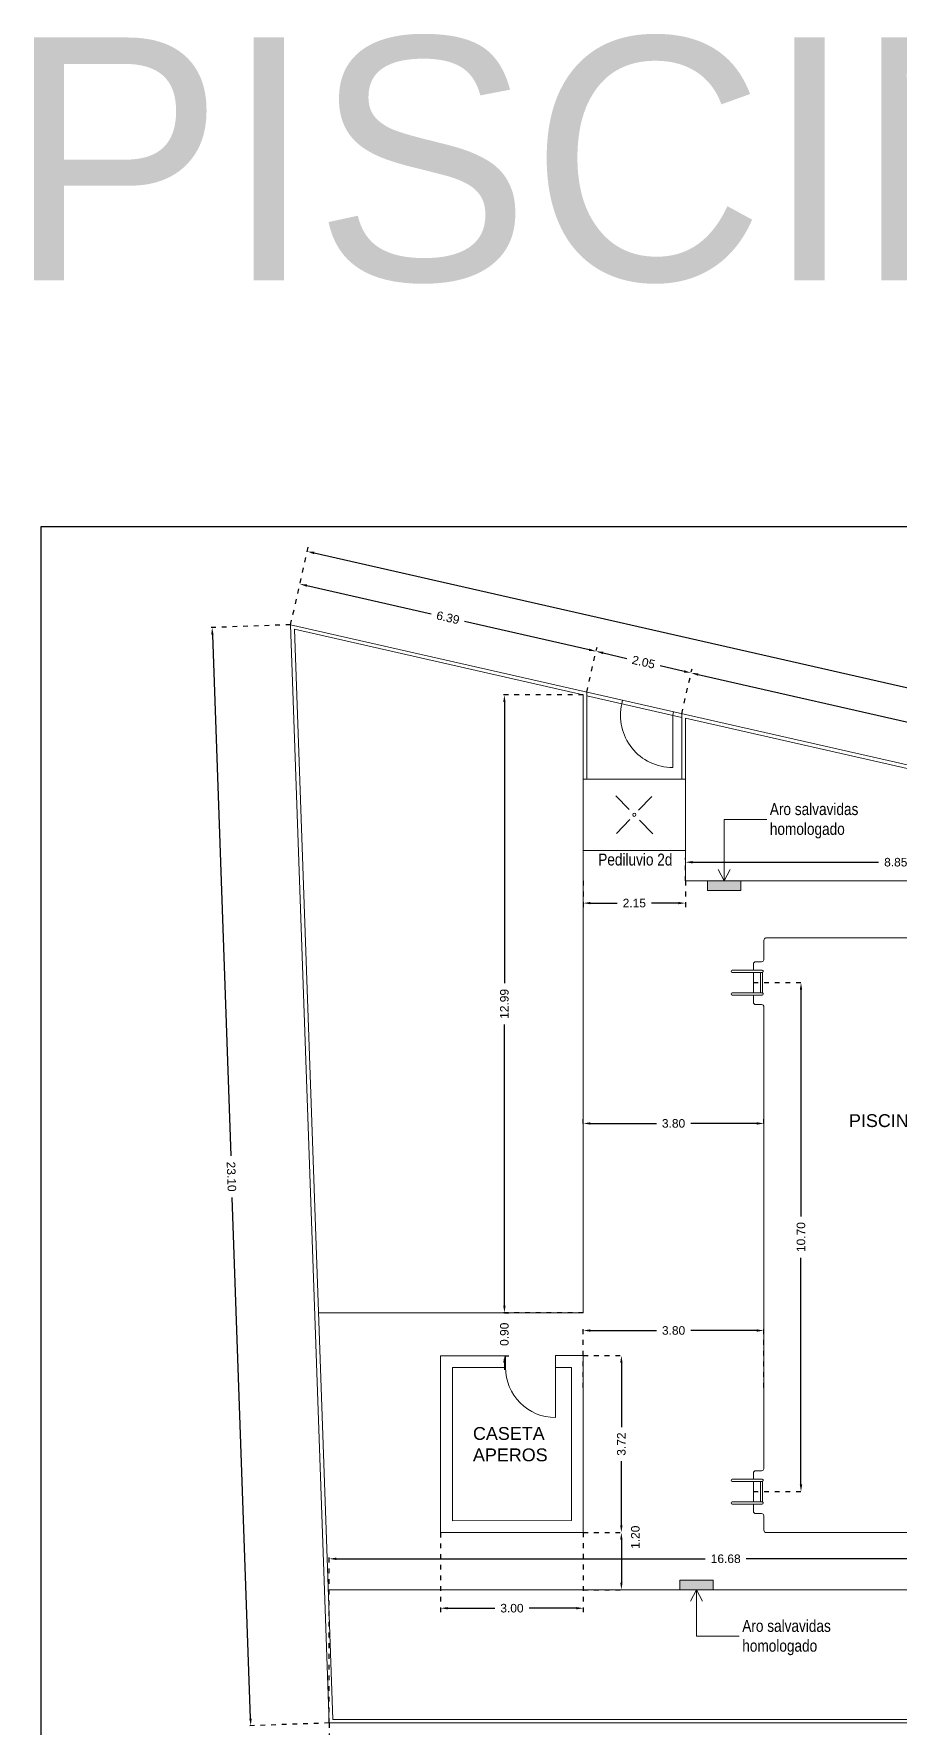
# Model space of a CAD drawing. Header units: millimetres. Extents: x 441156 to 441876, y 4514765 to 4515211.
# Drawn here: x 441190.47 to 441208.68, y 4514782.81 to 4514818.4 of the extents above; entities that cross this region are included whole.
import ezdxf
from ezdxf.enums import TextEntityAlignment as Align

# ---------------------------------------------------------------- set-up
doc = ezdxf.new("R2010")
doc.units = ezdxf.units.MM
doc.linetypes.add('CONTINUA', pattern=[0])
doc.linetypes.add('PUNTOS2', pattern=[0.125, 0, -0.125])
doc.layers.add('01_cartela', color=6, linetype='Continuous', plot=False)
for name, color, linetype in [('01_cotas', 254, 'Continuous'), ('01_texto cartela', 5, 'Continuous'), ('01_textos', 7, 'Continuous')]:
    doc.layers.add(name, color=color, linetype=linetype)
for name, color, linetype, lineweight in [('01_varios', 4, 'Continuous', 0), ('A-DETL-GENF', 7, 'Continuous', 9), ('A-DETL-THIN', 7, 'Continuous', 9), ('G-ANNO-TEXT', 7, 'Continuous', 9)]:
    doc.layers.add(name, color=color, linetype=linetype, lineweight=lineweight)
doc.styles.add('Arial Narrow', font='ARIALN.TTF', dxfattribs={"height": 0.25})
doc.styles.add('Century Gothic_6', font='', dxfattribs={"height": 11})
doc.styles.add('Estilo1', font='swissel.ttf')
doc.styles.add('NIEVES2', font='sanss___.ttf')
doc.styles.add('ROMANS', font='romans')
doc.styles.get('Century Gothic_6').set_extended_font_data('Century Gothic')
doc.dimstyles.new('DECIMAL-50', dxfattribs={"dimtxt": 0.08, "dimasz": 0.15, "dimexe": 0.09, "dimexo": 0, "dimgap": 0.09, "dimtad": 0, "dimzin": 0, "dimdsep": 46, "dimtxsty": 'ROMANS', "dimcen": 0.09, "dimclrt": 6, "dimadec": 0, "dimazin": 0, "dimtfac": 1.38, "dimtix": 1, "dimtofl": 0, "dimtmove": 2, "dimatfit": 3, "dimldrblk": 'OBLIQUE', "dimfxl": 1, "dimtolj": 1, "dimtzin": 0, "dimarcsym": 0})

# ---------------------------------------------------------------- blocks, each defined once
blk = doc.blocks.new('*D161')
at = {"layer": '01_cotas', "color": 0, "linetype": 'PUNTOS2', "lineweight": -2, "transparency": 16777216}
for p, q in [((441195.873, 4514805.981), (441196.244, 4514807.611)), ((441227.765, 4514798.738), (441228.135, 4514800.367))]:
    blk.add_line(p, q, dxfattribs=at)
at = {"layer": '01_cotas', "color": 0, "lineweight": -2, "transparency": 16777216}
for p, q in [((441196.37, 4514807.49), (441211.74, 4514803.999)), ((441227.969, 4514800.313), (441212.6, 4514803.804))]:
    blk.add_line(p, q, dxfattribs=at)
at = {"layer": '01_cotas', "color": 0, "transparency": 16777216}
for points in [[(441196.375, 4514807.514), (441196.364, 4514807.465), (441196.224, 4514807.523)], [(441227.975, 4514800.337), (441227.964, 4514800.288), (441228.116, 4514800.28)]]:
    blk.add_solid(points, dxfattribs=at)
at = {"layer": '01_cotas', "color": 7, "transparency": 16777216, "insert": (441212.17, 4514803.901), "char_height": 0.18, "attachment_point": 5, "rotation": 347.2041, "style": 'Estilo1'}
blk.add_mtext('\\A1;32.70', dxfattribs=at)
blk = doc.blocks.new('*D163')
at = {"layer": '01_cotas', "color": 0, "linetype": 'PUNTOS2', "lineweight": -2, "transparency": 16777216}
for p, q in [((441195.873, 4514805.981), (441194.132, 4514805.92)), ((441196.687, 4514782.895), (441194.945, 4514782.833))]:
    blk.add_line(p, q, dxfattribs=at)
at = {"layer": '01_cotas', "color": 0, "lineweight": -2, "transparency": 16777216}
for p, q in [((441194.227, 4514805.773), (441194.613, 4514794.82)), ((441195.03, 4514782.986), (441194.644, 4514793.939))]:
    blk.add_line(p, q, dxfattribs=at)
at = {"layer": '01_cotas', "color": 0, "transparency": 16777216}
for points in [[(441194.252, 4514805.774), (441194.202, 4514805.772), (441194.222, 4514805.923)], [(441195.055, 4514782.987), (441195.005, 4514782.985), (441195.035, 4514782.836)]]:
    blk.add_solid(points, dxfattribs=at)
at = {"layer": '01_cotas', "color": 7, "transparency": 16777216, "insert": (441194.628, 4514794.38), "char_height": 0.18, "attachment_point": 5, "rotation": 272.018, "style": 'Estilo1'}
blk.add_mtext('\\A1;23.10', dxfattribs=at)
blk = doc.blocks.new('*D164')
at = {"layer": '01_cotas', "color": 0, "linetype": 'PUNTOS2', "lineweight": -2, "transparency": 16777216}
for p, q in [((441202.03, 4514804.506), (441200.281, 4514804.506)), ((441202.03, 4514791.517), (441200.281, 4514791.517))]:
    blk.add_line(p, q, dxfattribs=at)
at = {"layer": '01_cotas', "color": 0, "lineweight": -2, "transparency": 16777216}
for p, q in [((441200.371, 4514804.356), (441200.371, 4514798.446)), ((441200.371, 4514791.667), (441200.371, 4514797.577))]:
    blk.add_line(p, q, dxfattribs=at)
at = {"layer": '01_cotas', "color": 0, "transparency": 16777216}
for points in [[(441200.346, 4514804.356), (441200.396, 4514804.356), (441200.371, 4514804.506)], [(441200.346, 4514791.667), (441200.396, 4514791.667), (441200.371, 4514791.517)]]:
    blk.add_solid(points, dxfattribs=at)
at = {"layer": '01_cotas', "color": 7, "transparency": 16777216, "insert": (441200.371, 4514798.011), "char_height": 0.18, "attachment_point": 5, "rotation": 90, "style": 'Estilo1'}
blk.add_mtext('\\A1;12.99', dxfattribs=at)
blk = doc.blocks.new('*D166')
at = {"layer": '01_cotas', "color": 0, "linetype": 'PUNTOS2', "lineweight": -2, "transparency": 16777216}
for p, q in [((441202.03, 4514795.498), (441202.03, 4514795.588)), ((441205.83, 4514795.498), (441205.83, 4514795.588))]:
    blk.add_line(p, q, dxfattribs=at)
at = {"layer": '01_cotas', "color": 0, "lineweight": -2, "transparency": 16777216}
for p, q in [((441202.18, 4514795.498), (441203.57, 4514795.498)), ((441205.68, 4514795.498), (441204.29, 4514795.498))]:
    blk.add_line(p, q, dxfattribs=at)
at = {"layer": '01_cotas', "color": 0, "transparency": 16777216}
for points in [[(441202.18, 4514795.523), (441202.18, 4514795.473), (441202.03, 4514795.498)], [(441205.68, 4514795.523), (441205.68, 4514795.473), (441205.83, 4514795.498)]]:
    blk.add_solid(points, dxfattribs=at)
at = {"layer": '01_cotas', "color": 7, "transparency": 16777216, "insert": (441203.93, 4514795.498), "char_height": 0.18, "attachment_point": 5, "style": 'Estilo1'}
blk.add_mtext('\\A1;3.80', dxfattribs=at)
blk = doc.blocks.new('*D187')
at = {"layer": '01_cotas', "color": 0, "linetype": 'PUNTOS2', "lineweight": -2, "transparency": 16777216}
for p, q in [((441196.687, 4514782.895), (441196.687, 4514786.436)), ((441213.366, 4514782.97), (441213.366, 4514786.436))]:
    blk.add_line(p, q, dxfattribs=at)
at = {"layer": '01_cotas', "color": 0, "lineweight": -2, "transparency": 16777216}
for p, q in [((441196.837, 4514786.346), (441204.592, 4514786.346)), ((441213.216, 4514786.346), (441205.461, 4514786.346))]:
    blk.add_line(p, q, dxfattribs=at)
at = {"layer": '01_cotas', "color": 0, "transparency": 16777216}
for points in [[(441196.837, 4514786.371), (441196.837, 4514786.321), (441196.687, 4514786.346)], [(441213.216, 4514786.371), (441213.216, 4514786.321), (441213.366, 4514786.346)]]:
    blk.add_solid(points, dxfattribs=at)
at = {"layer": '01_cotas', "color": 7, "transparency": 16777216, "insert": (441205.027, 4514786.346), "char_height": 0.18, "attachment_point": 5, "style": 'Estilo1'}
blk.add_mtext('\\A1;16.68', dxfattribs=at)
blk = doc.blocks.new('*D188')
at = {"layer": '01_cotas', "color": 0, "linetype": 'PUNTOS2', "lineweight": -2, "transparency": 16777216}
for p, q in [((441202.031, 4514786.898), (441202.922, 4514786.898)), ((441202.031, 4514785.697), (441202.922, 4514785.697))]:
    blk.add_line(p, q, dxfattribs=at)
at = {"layer": '01_cotas', "color": 0, "lineweight": -2, "transparency": 16777216}
blk.add_line((441202.832, 4514786.748), (441202.832, 4514785.847), dxfattribs=at)
at = {"layer": '01_cotas', "color": 0, "transparency": 16777216}
for points in [[(441202.807, 4514786.748), (441202.857, 4514786.748), (441202.832, 4514786.898)], [(441202.807, 4514785.847), (441202.857, 4514785.847), (441202.832, 4514785.697)]]:
    blk.add_solid(points, dxfattribs=at)
at = {"layer": '01_cotas', "color": 7, "transparency": 16777216, "insert": (441203.127, 4514786.799), "char_height": 0.18, "attachment_point": 5, "rotation": 90, "style": 'Estilo1'}
blk.add_mtext('\\A1;1.20', dxfattribs=at)
blk = doc.blocks.new('*D189')
at = {"layer": '01_cotas', "color": 0, "linetype": 'PUNTOS2', "lineweight": -2, "transparency": 16777216}
for p, q in [((441202.03, 4514790.617), (441202.922, 4514790.617)), ((441202.031, 4514786.898), (441202.922, 4514786.898))]:
    blk.add_line(p, q, dxfattribs=at)
at = {"layer": '01_cotas', "color": 0, "lineweight": -2, "transparency": 16777216}
for p, q in [((441202.832, 4514790.467), (441202.832, 4514789.116)), ((441202.832, 4514787.048), (441202.832, 4514788.399))]:
    blk.add_line(p, q, dxfattribs=at)
at = {"layer": '01_cotas', "color": 0, "transparency": 16777216}
for points in [[(441202.807, 4514790.467), (441202.857, 4514790.467), (441202.832, 4514790.617)], [(441202.807, 4514787.048), (441202.857, 4514787.048), (441202.832, 4514786.898)]]:
    blk.add_solid(points, dxfattribs=at)
at = {"layer": '01_cotas', "color": 7, "transparency": 16777216, "insert": (441202.832, 4514788.757), "char_height": 0.18, "attachment_point": 5, "rotation": 90, "style": 'Estilo1'}
blk.add_mtext('\\A1;3.72', dxfattribs=at)
blk = doc.blocks.new('*D190')
at = {"layer": '01_cotas', "color": 0, "linetype": 'PUNTOS2', "lineweight": -2, "transparency": 16777216}
for p, q in [((441202.03, 4514789.946), (441202.03, 4514791.235)), ((441205.83, 4514789.946), (441205.83, 4514791.235))]:
    blk.add_line(p, q, dxfattribs=at)
at = {"layer": '01_cotas', "color": 0, "lineweight": -2, "transparency": 16777216}
for p, q in [((441202.18, 4514791.145), (441203.57, 4514791.145)), ((441205.68, 4514791.145), (441204.29, 4514791.145))]:
    blk.add_line(p, q, dxfattribs=at)
at = {"layer": '01_cotas', "color": 0, "transparency": 16777216}
for points in [[(441202.18, 4514791.17), (441202.18, 4514791.12), (441202.03, 4514791.145)], [(441205.68, 4514791.17), (441205.68, 4514791.12), (441205.83, 4514791.145)]]:
    blk.add_solid(points, dxfattribs=at)
at = {"layer": '01_cotas', "color": 7, "transparency": 16777216, "insert": (441203.93, 4514791.145), "char_height": 0.18, "attachment_point": 5, "style": 'Estilo1'}
blk.add_mtext('\\A1;3.80', dxfattribs=at)
blk = doc.blocks.new('*D198')
at = {"layer": '01_cotas', "color": 0, "linetype": 'PUNTOS2', "lineweight": -2, "transparency": 16777216}
for p, q in [((441205.611, 4514798.459), (441206.701, 4514798.459)), ((441205.611, 4514787.759), (441206.701, 4514787.759))]:
    blk.add_line(p, q, dxfattribs=at)
at = {"layer": '01_cotas', "color": 0, "lineweight": -2, "transparency": 16777216}
for p, q in [((441206.611, 4514798.309), (441206.611, 4514793.543)), ((441206.611, 4514787.909), (441206.611, 4514792.675))]:
    blk.add_line(p, q, dxfattribs=at)
at = {"layer": '01_cotas', "color": 0, "transparency": 16777216}
for points in [[(441206.586, 4514798.309), (441206.636, 4514798.309), (441206.611, 4514798.459)], [(441206.586, 4514787.909), (441206.636, 4514787.909), (441206.611, 4514787.759)]]:
    blk.add_solid(points, dxfattribs=at)
at = {"layer": '01_cotas', "color": 7, "transparency": 16777216, "insert": (441206.611, 4514793.109), "char_height": 0.18, "attachment_point": 5, "rotation": 90, "style": 'Estilo1'}
blk.add_mtext('\\A1;10.70', dxfattribs=at)
blk = doc.blocks.new('*D200')
at = {"layer": '01_cotas', "color": 0, "linetype": 'PUNTOS2', "lineweight": -2, "transparency": 16777216}
for p, q in [((441199.03, 4514786.896), (441199.03, 4514785.217)), ((441202.031, 4514786.898), (441202.031, 4514785.217))]:
    blk.add_line(p, q, dxfattribs=at)
at = {"layer": '01_cotas', "color": 0, "lineweight": -2, "transparency": 16777216}
for p, q in [((441199.18, 4514785.307), (441200.17, 4514785.307)), ((441201.881, 4514785.307), (441200.891, 4514785.307))]:
    blk.add_line(p, q, dxfattribs=at)
at = {"layer": '01_cotas', "color": 0, "transparency": 16777216}
for points in [[(441199.18, 4514785.332), (441199.18, 4514785.282), (441199.03, 4514785.307)], [(441201.881, 4514785.332), (441201.881, 4514785.282), (441202.031, 4514785.307)]]:
    blk.add_solid(points, dxfattribs=at)
at = {"layer": '01_cotas', "color": 7, "transparency": 16777216, "insert": (441200.53, 4514785.307), "char_height": 0.18, "attachment_point": 5, "style": 'Estilo1'}
blk.add_mtext('\\A1;3.00', dxfattribs=at)
blk = doc.blocks.new('*D201')
at = {"layer": '01_cotas', "color": 0, "lineweight": -2, "transparency": 16777216}
for p, q in [((441200.371, 4514791.667), (441200.371, 4514791.817)), ((441200.371, 4514790.466), (441200.371, 4514790.316))]:
    blk.add_line(p, q, dxfattribs=at)
at = {"layer": '01_cotas', "color": 0, "linetype": 'PUNTOS2', "lineweight": -2, "transparency": 16777216}
for p, q in [((441200.371, 4514791.517), (441200.461, 4514791.517)), ((441200.371, 4514790.616), (441200.461, 4514790.616))]:
    blk.add_line(p, q, dxfattribs=at)
at = {"layer": '01_cotas', "color": 0, "transparency": 16777216}
for points in [[(441200.346, 4514791.667), (441200.396, 4514791.667), (441200.371, 4514791.517)], [(441200.346, 4514790.466), (441200.396, 4514790.466), (441200.371, 4514790.616)]]:
    blk.add_solid(points, dxfattribs=at)
at = {"layer": '01_cotas', "color": 7, "transparency": 16777216, "insert": (441200.371, 4514791.066), "char_height": 0.18, "attachment_point": 5, "rotation": 90, "style": 'Estilo1'}
blk.add_mtext('\\A1;0.90', dxfattribs=at)
blk = doc.blocks.new('*D204')
at = {"layer": '01_cotas', "color": 0, "linetype": 'PUNTOS2', "lineweight": -2, "transparency": 16777216}
for p, q in [((441196.687, 4514782.895), (441196.687, 4514780.158)), ((441227.765, 4514782.832), (441227.765, 4514780.158))]:
    blk.add_line(p, q, dxfattribs=at)
at = {"layer": '01_cotas', "color": 0, "lineweight": -2, "transparency": 16777216}
for p, q in [((441196.837, 4514780.248), (441211.785, 4514780.248)), ((441227.615, 4514780.248), (441212.667, 4514780.248))]:
    blk.add_line(p, q, dxfattribs=at)
at = {"layer": '01_cotas', "color": 0, "transparency": 16777216}
for points in [[(441196.837, 4514780.273), (441196.837, 4514780.223), (441196.687, 4514780.248)], [(441227.615, 4514780.273), (441227.615, 4514780.223), (441227.765, 4514780.248)]]:
    blk.add_solid(points, dxfattribs=at)
at = {"layer": '01_cotas', "color": 7, "transparency": 16777216, "insert": (441212.226, 4514780.248), "char_height": 0.18, "attachment_point": 5, "style": 'Estilo1'}
blk.add_mtext('\\A1;31.08', dxfattribs=at)
blk = doc.blocks.new('*D205')
at = {"layer": '01_cotas', "color": 0, "linetype": 'PUNTOS2', "lineweight": -2, "transparency": 16777216}
for p, q in [((441195.873, 4514805.981), (441196.088, 4514806.926)), ((441202.105, 4514804.566), (441202.32, 4514805.51))]:
    blk.add_line(p, q, dxfattribs=at)
at = {"layer": '01_cotas', "color": 0, "lineweight": -2, "transparency": 16777216}
for p, q in [((441196.214, 4514806.805), (441198.833, 4514806.21)), ((441202.154, 4514805.456), (441199.535, 4514806.05))]:
    blk.add_line(p, q, dxfattribs=at)
at = {"layer": '01_cotas', "color": 0, "transparency": 16777216}
for points in [[(441196.22, 4514806.829), (441196.209, 4514806.78), (441196.068, 4514806.838)], [(441202.159, 4514805.48), (441202.148, 4514805.431), (441202.3, 4514805.423)]]:
    blk.add_solid(points, dxfattribs=at)
at = {"layer": '01_cotas', "color": 7, "transparency": 16777216, "insert": (441199.184, 4514806.13), "char_height": 0.18, "attachment_point": 5, "rotation": 347.2041, "style": 'Estilo1'}
blk.add_mtext('\\A1;6.39', dxfattribs=at)
blk = doc.blocks.new('*D206')
at = {"layer": '01_cotas', "color": 0, "linetype": 'PUNTOS2', "lineweight": -2, "transparency": 16777216}
for p, q in [((441202.105, 4514804.566), (441202.32, 4514805.51)), ((441204.104, 4514804.112), (441204.319, 4514805.056))]:
    blk.add_line(p, q, dxfattribs=at)
at = {"layer": '01_cotas', "color": 0, "lineweight": -2, "transparency": 16777216}
for p, q in [((441202.446, 4514805.389), (441202.948, 4514805.275)), ((441204.153, 4514805.002), (441203.651, 4514805.116))]:
    blk.add_line(p, q, dxfattribs=at)
at = {"layer": '01_cotas', "color": 0, "transparency": 16777216}
for points in [[(441202.452, 4514805.414), (441202.441, 4514805.365), (441202.3, 4514805.423)], [(441204.158, 4514805.026), (441204.147, 4514804.977), (441204.299, 4514804.969)]]:
    blk.add_solid(points, dxfattribs=at)
at = {"layer": '01_cotas', "color": 7, "transparency": 16777216, "insert": (441203.299, 4514805.196), "char_height": 0.18, "attachment_point": 5, "rotation": 347.2041, "style": 'Estilo1'}
blk.add_mtext('\\A1;2.05', dxfattribs=at)
blk = doc.blocks.new('*D207')
at = {"layer": '01_cotas', "color": 0, "linetype": 'PUNTOS2', "lineweight": -2, "transparency": 16777216}
for p, q in [((441204.104, 4514804.112), (441204.319, 4514805.056)), ((441227.765, 4514798.738), (441227.98, 4514799.682))]:
    blk.add_line(p, q, dxfattribs=at)
at = {"layer": '01_cotas', "color": 0, "lineweight": -2, "transparency": 16777216}
for p, q in [((441204.445, 4514804.935), (441215.698, 4514802.38)), ((441227.814, 4514799.628), (441216.561, 4514802.184))]:
    blk.add_line(p, q, dxfattribs=at)
at = {"layer": '01_cotas', "color": 0, "transparency": 16777216}
for points in [[(441204.451, 4514804.96), (441204.44, 4514804.911), (441204.299, 4514804.969)], [(441227.819, 4514799.652), (441227.808, 4514799.604), (441227.96, 4514799.595)]]:
    blk.add_solid(points, dxfattribs=at)
at = {"layer": '01_cotas', "color": 7, "transparency": 16777216, "insert": (441216.129, 4514802.282), "char_height": 0.18, "attachment_point": 5, "rotation": 347.2041, "style": 'Estilo1'}
blk.add_mtext('\\A1;24.26', dxfattribs=at)
blk = doc.blocks.new('*D209')
at = {"layer": '01_cotas', "color": 0, "linetype": 'PUNTOS2', "lineweight": -2, "transparency": 16777216}
for p, q in [((441204.179, 4514800.597), (441204.179, 4514801.079)), ((441213.03, 4514800.597), (441213.03, 4514801.079))]:
    blk.add_line(p, q, dxfattribs=at)
at = {"layer": '01_cotas', "color": 0, "lineweight": -2, "transparency": 16777216}
for p, q in [((441204.329, 4514800.989), (441208.245, 4514800.989)), ((441212.88, 4514800.989), (441208.965, 4514800.989))]:
    blk.add_line(p, q, dxfattribs=at)
at = {"layer": '01_cotas', "color": 0, "transparency": 16777216}
for points in [[(441204.329, 4514801.014), (441204.329, 4514800.964), (441204.179, 4514800.989)], [(441212.88, 4514801.014), (441212.88, 4514800.964), (441213.03, 4514800.989)]]:
    blk.add_solid(points, dxfattribs=at)
at = {"layer": '01_cotas', "color": 7, "transparency": 16777216, "insert": (441208.605, 4514800.989), "char_height": 0.18, "attachment_point": 5, "rotation": 360, "style": 'Estilo1'}
blk.add_mtext('\\A1;8.85', dxfattribs=at)
blk = doc.blocks.new('*D210')
at = {"layer": '01_cotas', "color": 0, "linetype": 'PUNTOS2', "lineweight": -2, "transparency": 16777216}
for p, q in [((441202.03, 4514800.597), (441202.03, 4514800.04)), ((441204.179, 4514800.597), (441204.179, 4514800.04))]:
    blk.add_line(p, q, dxfattribs=at)
at = {"layer": '01_cotas', "color": 0, "lineweight": -2, "transparency": 16777216}
for p, q in [((441202.18, 4514800.13), (441202.744, 4514800.13)), ((441204.029, 4514800.13), (441203.465, 4514800.13))]:
    blk.add_line(p, q, dxfattribs=at)
at = {"layer": '01_cotas', "color": 0, "transparency": 16777216}
for points in [[(441202.18, 4514800.155), (441202.18, 4514800.105), (441202.03, 4514800.13)], [(441204.029, 4514800.155), (441204.029, 4514800.105), (441204.179, 4514800.13)]]:
    blk.add_solid(points, dxfattribs=at)
at = {"layer": '01_cotas', "color": 7, "transparency": 16777216, "insert": (441203.105, 4514800.13), "char_height": 0.18, "attachment_point": 5, "style": 'Estilo1'}
blk.add_mtext('\\A1;2.15', dxfattribs=at)

msp = doc.modelspace()

# ---------------------------------------------------------------- hatches: boundary and pattern name
at = {"layer": 'A-DETL-GENF', "true_color": 0xff0000}
for points in [[(441204.64468994, 4514800.39555265), (441205.34468994, 4514800.39555265), (441205.34468994, 4514800.59555265), (441204.64468994, 4514800.59555265)], [(441204.06469472, 4514785.69570487), (441204.76469472, 4514785.69570487), (441204.76469472, 4514785.89570487), (441204.06469472, 4514785.89570487)]]:
    msp.add_hatch(color=1, dxfattribs=at).paths.add_polyline_path(points)

# ---------------------------------------------------------------- linework, layer by layer
at = {"layer": '01_cartela', "color": 3}
msp.add_lwpolyline([(441190.61999953, 4514808.04048877), (441190.61999953, 4514764.97044075), (441251.89597565, 4514764.97044075), (441251.89597565, 4514808.04048877)], close=True, dxfattribs=at)
at = {"layer": '01_varios', "linetype": 'CONTINUA'}
for p, q in [((441195.87346847, 4514805.9810543, -0.00000034), (441227.76534854, 4514798.73779337, 0.00000131)), ((441195.87346847, 4514805.9810543, 0.00000053), (441196.68693037, 4514782.8946229, 0.00000053)), ((441195.95185225, 4514805.88634179, -0.00000053), (441202.0302151, 4514804.50582837, -0.00001261)), ((441195.95185225, 4514805.88634179, 0.00000053), (441196.75933425, 4514782.9696229, 0.00000053)), ((441202.0302151, 4514804.50582837, 0.00000131), (441202.0302151, 4514791.51659119, 0.00000131)), ((441202.1052151, 4514804.56570448, 0.00000131), (441202.1052151, 4514802.73638152, 0.00000131)), ((441202.1052151, 4514804.48879443, -0.00001276), (441204.10422294, 4514804.0347812, -0.00001674)), ((441202.85604517, 4514804.3951824, -0.00015784), (441202.83943298, 4514804.32203938, -0.00001439)), ((441203.91211468, 4514804.07841266, -0.00001439), (441203.91211468, 4514802.97841266, -0.00001439)), ((441203.92872688, 4514804.15155571, -0.00015784), (441203.91211469, 4514804.07841269, -0.00001439)), ((441204.10422294, 4514802.73638152, 0.00000219), (441204.10422294, 4514804.11169125, 0.00000219)), ((441204.17922294, 4514804.01774726, -0.00001519), (441219.21534854, 4514800.60275319, 0.00000131)), ((441204.17922294, 4514804.01774726, 0.00000219), (441204.17922294, 4514800.59659103, 0.00000219)), ((441202.10422294, 4514802.73638152, 0.00000219), (441202.10422294, 4514803.96334965, 0.00000219)), ((441202.1052151, 4514802.73638152, 0.00000131), (441202.0302151, 4514802.73638152, 0.00000219)), ((441204.17922294, 4514802.73638152, 0.00000219), (441202.0302151, 4514802.73638152, 0.00000219)), ((441202.99727506, 4514802.09763139, 0.00000219), (441202.71658054, 4514802.38826876, 0.00000219)), ((441203.47627667, 4514802.37110059, 0.00000219), (441203.19575212, 4514802.08063922, 0.00000219)), ((441203.00752246, 4514801.88574203, 0.00000219), (441202.72699791, 4514801.59528066, 0.00000219)), ((441203.49462192, 4514801.58266735, 0.00000219), (441203.2139274, 4514801.87330472, 0.00000219)), ((441204.17922294, 4514801.23638152, 0.00000219), (441202.0302151, 4514801.23638152, 0.00000219)), ((441204.17922294, 4514800.59659103, 0.00000131), (441213.0302151, 4514800.59659103, 0.00000131)), ((441211.7802151, 4514799.39659103, 0.00000131), (441205.8702151, 4514799.39659104, 0.00000131)), ((441205.8302151, 4514799.34760124, 0.00000131), (441205.8302151, 4514798.94009626, 0.00000131)), ((441205.16578756, 4514798.67173585, 0.00000131), (441205.79078754, 4514798.67159962, 0.00000131)), ((441205.16579845, 4514798.72173585, 0.00000131), (441205.79079844, 4514798.72159962, 0.00000131)), ((441205.61078755, 4514798.67163886, 0.00000131), (441205.61069491, 4514798.24663887, 0.00000131)), ((441205.76057348, 4514798.67160621, 0.00000131), (441205.61078755, 4514798.67163886, 0.00000131)), ((441205.61082569, 4514798.84663885, 0.00000131), (441205.61079844, 4514798.72163886, 0.00000131)), ((441205.61079844, 4514798.72163886, 0.00000131), (441205.79079844, 4514798.72159962, 0.00000131)), ((441205.78062923, 4514798.89660184, 0.00000131), (441205.66083659, 4514798.89662795, 0.00000131)), ((441205.76048085, 4514798.24660622, 0.00000131), (441205.76057348, 4514798.67160621, 0.00000131)), ((441205.76057348, 4514798.67160621, 0.00000131), (441205.76048085, 4514798.24660622, 0.00000131)), ((441205.80310123, 4514798.67159694, 0.00000131), (441205.76057348, 4514798.67160621, 0.00000131)), ((441205.80310194, 4514798.6748398, 0.00000131), (441205.80300789, 4514798.24335409, 0.00000131)), ((441205.8030086, 4514798.24659695, 0.00000131), (441205.80310123, 4514798.67159694, 0.00000131)), ((441205.16568402, 4514798.19673586, 0.00000131), (441205.79068401, 4514798.19659963, 0.00000131)), ((441205.16569492, 4514798.24673586, 0.00000131), (441205.79069491, 4514798.24659963, 0.00000131)), ((441205.61068401, 4514798.19663887, 0.00000131), (441205.61065132, 4514798.04663887, 0.00000131)), ((441205.79068401, 4514798.19659963, 0.00000131), (441205.61068401, 4514798.19663887, 0.00000131)), ((441205.61069491, 4514798.24663887, 0.00000131), (441205.76048085, 4514798.24660622, 0.00000131)), ((441205.66064042, 4514797.99662798, 0.00000131), (441205.7802151, 4514797.99660191, 0.00000131)), ((441205.76048085, 4514798.24660622, 0.00000131), (441205.8030086, 4514798.24659695, 0.00000131)), ((441205.8302151, 4514797.94660191, 0.00000131), (441205.8302151, 4514788.23953895, 0.00000131)), ((441202.0302151, 4514791.51659119, 0.00000131), (441196.45822793, 4514791.5151618, 0.00000131)), ((441200.39452271, 4514790.61617155, 0.00000131), (441199.02926101, 4514790.61582132, 0.00000131)), ((441199.0302153, 4514786.89582144, 0.00000131), (441199.02926101, 4514790.61582132, 0.00000131)), ((441200.39452271, 4514790.36652702, 0.00000131), (441200.39452271, 4514790.61652702, 0.00000131)), ((441201.44452271, 4514790.61652702, 0.00000131), (441202.0313406, 4514790.61652702, 0.00000131)), ((441201.44452271, 4514790.36652702, 0.00000131), (441201.44452271, 4514790.61652702, 0.00000131)), ((441202.03063466, 4514786.89788905, 0.00000131), (441202.02968069, 4514790.61659102, 0.00000131)), ((441200.39452277, 4514790.36617155, 0.00000131), (441199.27932513, 4514790.36588546, 0.00000131)), ((441199.28015113, 4514787.14599373, 0.00000131), (441199.27932513, 4514790.36588546, 0.00000131)), ((441201.44452271, 4514790.36652702, 0.00000131), (441201.7802151, 4514790.36652702, 0.00000131)), ((441201.44452271, 4514790.36652702, 0.00000131), (441201.44479207, 4514789.31652705, 0.00000131)), ((441201.7802151, 4514790.36652702, 0.00000131), (441201.44452273, 4514790.3664409, 0.00000131)), ((441201.7802151, 4514790.36652702, 0.00000131), (441201.78021509, 4514787.14771654, 0.00000131)), ((441205.16587474, 4514788.02173558, 0.00000131), (441205.79087472, 4514788.02159935, 0.00000131)), ((441205.61090197, 4514788.14663858, 0.00000131), (441205.61087473, 4514788.02163859, 0.00000131)), ((441205.61087473, 4514788.02163859, 0.00000131), (441205.79087472, 4514788.02159935, 0.00000131)), ((441205.78070552, 4514788.19660157, 0.00000131), (441205.66091287, 4514788.19662768, 0.00000131)), ((441205.16586384, 4514787.97173558, 0.00000131), (441205.79086383, 4514787.97159935, 0.00000131)), ((441205.61086383, 4514787.97163859, 0.00000131), (441205.6107712, 4514787.5466386, 0.00000131)), ((441205.76064977, 4514787.97160594, 0.00000131), (441205.61086383, 4514787.97163859, 0.00000131)), ((441205.76055713, 4514787.54660595, 0.00000131), (441205.76064977, 4514787.97160594, 0.00000131)), ((441205.80317752, 4514787.97159667, 0.00000131), (441205.76064977, 4514787.97160594, 0.00000131)), ((441205.80317822, 4514787.97483953, 0.00000131), (441205.80308418, 4514787.54335382, 0.00000131)), ((441205.16576031, 4514787.49673559, 0.00000131), (441205.79076029, 4514787.49659936, 0.00000131)), ((441205.16577121, 4514787.54673559, 0.00000131), (441205.79077119, 4514787.54659936, 0.00000131)), ((441205.6107603, 4514787.4966386, 0.00000131), (441205.6107276, 4514787.3466386, 0.00000131)), ((441205.79076029, 4514787.49659936, 0.00000131), (441205.6107603, 4514787.4966386, 0.00000131)), ((441205.6107712, 4514787.5466386, 0.00000131), (441205.76055713, 4514787.54660595, 0.00000131)), ((441205.6607167, 4514787.2966277, 0.00000131), (441205.78029138, 4514787.29660164, 0.00000131)), ((441205.76055713, 4514787.54660595, 0.00000131), (441205.80308488, 4514787.54659668, 0.00000131)), ((441199.28015113, 4514787.14599373, 0.00000131), (441201.78021509, 4514787.14771654, 0.00000131)), ((441205.83021509, 4514787.24915798, 0.00000131), (441205.8302151, 4514786.94659104, 0.00000131)), ((441199.0302153, 4514786.89582144, 0.00000131), (441202.03063466, 4514786.89788905, 0.00000131)), ((441205.8802151, 4514786.89659104, 0.00000131), (441211.78021509, 4514786.89659103, 0.00000131)), ((441196.66324817, 4514785.69659104, 0.00000131), (441213.3663407, 4514785.69659104, 0.00000131)), ((441196.68693037, 4514782.8946229, 0.00000131), (441215.4413407, 4514782.8946229, 0.00000131)), ((441196.75933425, 4514782.9696229, 0.00000131), (441213.3663407, 4514782.9696229, 0.00000131))]:
    msp.add_line(p, q, dxfattribs=at)
msp.add_circle((441203.10471902, 4514801.98638152, 0.00000219), 0.035, dxfattribs=at)
for centre, radius, start, end in [((441203.91211468, 4514804.07841266, -0.00001439), 1.1, 167.204092409, 270), ((441205.8802151, 4514799.34760124, 0.00000131), 0.05, 101.536959015, 179.999999947), ((441205.16579301, 4514798.69673585, 0.00000131), 0.025, 89.987511586, 269.987511586), ((441205.66082569, 4514798.84662796, 0.00000131), 0.05, 89.987511586, 179.987511559), ((441205.78064013, 4514798.94660184, 0.00000131), 0.05, 269.987511586, 352.523955034), ((441205.79079299, 4514798.69659962, 0.00000131), 0.025, 269.987511586, 89.987511586), ((441205.79079299, 4514798.69659962, 0.00000131), 0.025, 299.495679624, 89.987511586), ((441205.16568947, 4514798.22173586, 0.00000131), 0.025, 89.987511586, 269.987511586), ((441205.66065132, 4514798.04662797, 0.00000131), 0.05, 179.987511559, 269.987511586), ((441205.7802042, 4514797.94660191, 0.00000131), 0.05, 359.999999947, 89.987511586), ((441205.79068946, 4514798.22159963, 0.00000131), 0.025, 269.987511586, 89.987511586), ((441205.79068946, 4514798.22159963, 0.00000131), 0.025, 269.987511586, 60.479343515), ((441201.44452271, 4514790.36652702, 0.00000131), 1.05, 180.000000007, 270.01469814), ((441205.16586929, 4514787.99673558, 0.00000131), 0.025, 89.987511586, 269.987511586), ((441205.66090197, 4514788.14662768, 0.00000131), 0.05, 89.987511586, 179.987511559), ((441205.78071642, 4514788.24660157, 0.00000131), 0.05, 269.987511586, 351.879669356), ((441205.79086928, 4514787.99659935, 0.00000131), 0.025, 269.987511586, 89.987511586), ((441205.79086928, 4514787.99659935, 0.00000131), 0.025, 299.495679624, 89.987511586), ((441205.16576576, 4514787.52173559, 0.00000131), 0.025, 89.987511586, 269.987511586), ((441205.6607276, 4514787.3466277, 0.00000131), 0.05, 179.987511559, 269.987511586), ((441205.78028049, 4514787.24660164, 0.00000131), 0.05, 2.930629503, 89.987511586), ((441205.79076574, 4514787.52159936, 0.00000131), 0.025, 269.987511586, 89.987511586), ((441205.79076574, 4514787.52159936, 0.00000131), 0.025, 269.987511586, 60.479343515), ((441205.8802151, 4514786.94659104, 0.00000131), 0.05, 179.999999947, 270)]:
    msp.add_arc(centre, radius, start, end, dxfattribs=at)
at = {"layer": 'A-DETL-THIN'}
for p, q in [((441205.34468994, 4514800.59555265, 0.00000131), (441204.64468994, 4514800.59555265, 0.00000131)), ((441204.64468994, 4514800.59555265, 0.00000131), (441204.64468994, 4514800.39555265, 0.00000131)), ((441205.34468994, 4514800.39555265, 0.00000131), (441205.34468994, 4514800.59555265, 0.00000131)), ((441204.64468994, 4514800.39555265, 0.00000131), (441205.34468994, 4514800.39555265, 0.00000131)), ((441204.76469472, 4514785.89570487, 0.00000131), (441204.06469472, 4514785.89570487, 0.00000131)), ((441204.06469472, 4514785.89570487, 0.00000131), (441204.06469472, 4514785.69570487, 0.00000131)), ((441204.76469472, 4514785.69570487, 0.00000131), (441204.76469472, 4514785.89570487, 0.00000131)), ((441204.06469472, 4514785.69570487, 0.00000131), (441204.76469472, 4514785.69570487, 0.00000131))]:
    msp.add_line(p, q, dxfattribs=at)
at = {"layer": 'G-ANNO-TEXT', "color": 178, "true_color": 0x000926}
for p, q in [((441204.99261184, 4514801.89006834, 0.00000131), (441205.89083156, 4514801.89006834, 0.00000131)), ((441204.99261184, 4514800.59570487, 0.00000131), (441204.99261184, 4514801.89006834, 0.00000131)), ((441204.99261184, 4514800.59570487, 0.00000131), (441204.86500103, 4514800.83382987, 0.00000131)), ((441204.99261184, 4514800.59570487, 0.00000131), (441205.12022264, 4514800.83382987, 0.00000131)), ((441204.41261662, 4514785.69659104, 0.00000131), (441204.28500582, 4514785.45846604, 0.00000131)), ((441204.41261662, 4514785.69659104, 0.00000131), (441204.54022742, 4514785.45846604, 0.00000131)), ((441204.41261662, 4514785.69659104, 0.00000131), (441204.41261662, 4514784.71914674, 0.00000131)), ((441204.41261662, 4514784.71914674, 0.00000131), (441205.31083634, 4514784.71914674, 0.00000131))]:
    msp.add_line(p, q, dxfattribs=at)

# ---------------------------------------------------------------- texts
at = {"layer": '01_texto cartela', "color": 1, "insert": (441221.77634221, 4514818.3269093, 0.00000212), "char_height": 5.104796551, "width": 160.2563996468, "attachment_point": 3, "style": 'Century Gothic_6'}
msp.add_mtext('PISCINAS', dxfattribs=at)
at = {"layer": '01_textos', "style": 'NIEVES2'}
msp.add_text('PISCINA ADULTOS', height=0.27, rotation=359.99999992, dxfattribs=at).set_placement((441209.31834385, 4514795.42211952, 0.00000131), align=Align.CENTER)
at = {"layer": '01_textos', "insert": (441199.70952499, 4514789.1159396, 0.00000131), "char_height": 0.27, "width": 5.5194460893, "attachment_point": 1, "rotation": 359.99999992, "style": 'NIEVES2'}
msp.add_mtext('CASETA\\PAPEROS', dxfattribs=at)
at = {"layer": 'G-ANNO-TEXT', "color": 178, "true_color": 0x000926, "char_height": 0.25, "attachment_point": 1, "style": 'Arial Narrow'}
for s, insert, width in [('Aro salvavidas ', (441205.95556222, 4514802.23099807, 0.00000131), 2.3208853125), ('homologado', (441205.95556222, 4514801.81427932, 0.00000131), 1.899999375), ('Pediluvio 2d', (441202.345459, 4514801.1703881, 0.00000219), 2.3208853125), ('Aro salvavidas ', (441205.375567, 4514785.06007646, 0.00000131), 2.3208853125), ('homologado', (441205.375567, 4514784.64335771, 0.00000131), 1.899999375)]:
    msp.add_mtext(s, dxfattribs=dict(at, insert=insert, width=width))

# ---------------------------------------------------------------- dimensions: what is measured, and where the dimension line sits
at = {"layer": '01_cotas', "color": 251}
for p1, p2, distance, picture, middle in [((441195.87346847, 4514805.9810543, 0.00000053), (441227.76534854, 4514798.73779337, -0.00005645), 1.58100942, '*D161', (441212.1695686, 4514803.90116918, 0.00000053)), ((441195.87346847, 4514805.9810543, 0.00000053), (441202.1052151, 4514804.56570448, 0.00000131), 0.87870904, '*D205', (441199.18395722, 4514806.13026585, 0.00000053)), ((441196.68693037, 4514782.8946229, 0.00000053), (441195.87346847, 4514805.9810543, -0.00000034), 1.65288112, '*D163', (441194.62834341, 4514794.37963463, 0.00000053)), ((441202.1052151, 4514804.56570448, 0.00000131), (441204.10422294, 4514804.11169125, 0.00000219), 0.87870904, '*D206', (441203.29933446, 4514805.19558432, 0.00000053)), ((441227.76534854, 4514798.73779337, 0.00000131), (441204.10422295, 4514804.11169126, 0.00000053), -0.87870903, '*D207', (441216.12940118, 4514802.28162877, 0.00000053)), ((441202.0302151, 4514791.51659119, 0.00000131), (441202.0302151, 4514804.50582837, -0.00001261), 1.65894613, '*D164', (441200.37126896, 4514798.01120978, 0.00000053)), ((441213.0302151, 4514800.59659103, 0.00000131), (441204.17922294, 4514800.59659103, 0.00000131), -0.39253526, '*D209', (441208.60471902, 4514800.98912629, 0.00000053)), ((441205.8302151, 4514795.49833386, 0.00000131), (441202.0302151, 4514795.49833386, 0.00000131), 0, '*D166', (441203.9302151, 4514795.49833386, 0.00000053))]:
    dim = msp.add_aligned_dim(p1=p1, p2=p2, distance=distance, dimstyle='DECIMAL-50', override={"dimtxt": 0.18, "dimtxsty": 'Estilo1', "dimsah": 1, "dimclrt": 7, "dimfxl": 0.09, "dimarcsym": 2}, dxfattribs=at)
    dim.commit()
    dim.dimension.update_dxf_attribs({"geometry": picture, "text_midpoint": middle})
for base, p1, p2, picture, middle in [((441202.0302151, 4514800.13024302, 0.00000053), (441204.17922294, 4514800.59659103, 0.00000219), (441202.0302151, 4514800.59659103, 0.00000131), '*D210', (441203.10471902, 4514800.13024302, 0.00000053)), ((441205.8302151, 4514791.14543147, 0.00000053), (441202.02985282, 4514789.9456184, 0.00000131), (441205.8302151, 4514789.9456184, 0.00000131), '*D190', (441203.93003396, 4514791.14543147, 0.00000053)), ((441202.03063466, 4514785.30681672, 0.00000053), (441199.0302153, 4514786.89582144, 0.00000131), (441202.03063466, 4514786.89788905, 0.00000053), '*D200', (441200.53042498, 4514785.30681672, 0.00000053)), ((441213.3663407, 4514786.34622355, 0.00000053), (441196.68693037, 4514782.8946229, 0.00000053), (441213.3663407, 4514782.9696229, 0.00000131), '*D187', (441205.02663553, 4514786.34622355, 0.00000053)), ((441227.76534854, 4514780.24786793, 0.00000053), (441196.68693037, 4514782.8946229, 0.00000053), (441227.76534854, 4514782.8321229, 0.00000053), '*D204', (441212.22613945, 4514780.24786793, 0.00000053))]:
    dim = msp.add_linear_dim(base=base, p1=p1, p2=p2, dimstyle='DECIMAL-50', override={"dimtxt": 0.18, "dimtxsty": 'Estilo1', "dimsah": 1, "dimclrt": 7, "dimfxl": 0.09, "dimarcsym": 2}, dxfattribs=at)
    dim.commit()
    dim.dimension.update_dxf_attribs({"geometry": picture, "text_midpoint": middle})
for base, p1, p2, picture, middle in [((441206.61123555, 4514787.75913859, 0.00000053), (441205.61074123, 4514798.45913886, 0.00000131), (441205.61081751, 4514787.75913859, 0.00000131), '*D198', (441206.61123555, 4514793.10913873, 0.00000053)), ((441200.37149995, 4514790.61616565, 0.00000053), (441200.37126896, 4514791.51659119, 0.00000053), (441200.37149995, 4514790.61616565, 0.00000131), '*D201', (441200.37149995, 4514791.06637842, 0.00000053)), ((441202.83182199, 4514790.61659102, 0.00000053), (441202.03063466, 4514786.89788905, 0.00000131), (441202.02968069, 4514790.61659102, 0.00000131), '*D189', (441202.83182199, 4514788.75724003, 0.00000053))]:
    dim = msp.add_linear_dim(base=base, p1=p1, p2=p2, angle=90, dimstyle='DECIMAL-50', override={"dimtxt": 0.18, "dimtxsty": 'Estilo1', "dimsah": 1, "dimclrt": 7, "dimfxl": 0.09, "dimarcsym": 2}, dxfattribs=at)
    dim.commit()
    dim.dimension.update_dxf_attribs({"geometry": picture, "text_midpoint": middle})
dim = msp.add_linear_dim(base=(441202.83182199, 4514785.69659104, 0.00000053), p1=(441202.03063466, 4514786.89788905, 0.00000131), p2=(441202.03063466, 4514785.69659104, 0.00000131), angle=90, dimstyle='DECIMAL-50', override={"dimtxt": 0.18, "dimtxsty": 'Estilo1', "dimsah": 1, "dimclrt": 7, "dimfxl": 0.09, "dimarcsym": 2}, dxfattribs=at)
dim.commit()
dim.dimension.update_dxf_attribs({"geometry": '*D188', "text_midpoint": (441203.12686812, 4514786.79859816, 0.00000053), "dimtype": 160})

doc.saveas('drawing.dxf')
